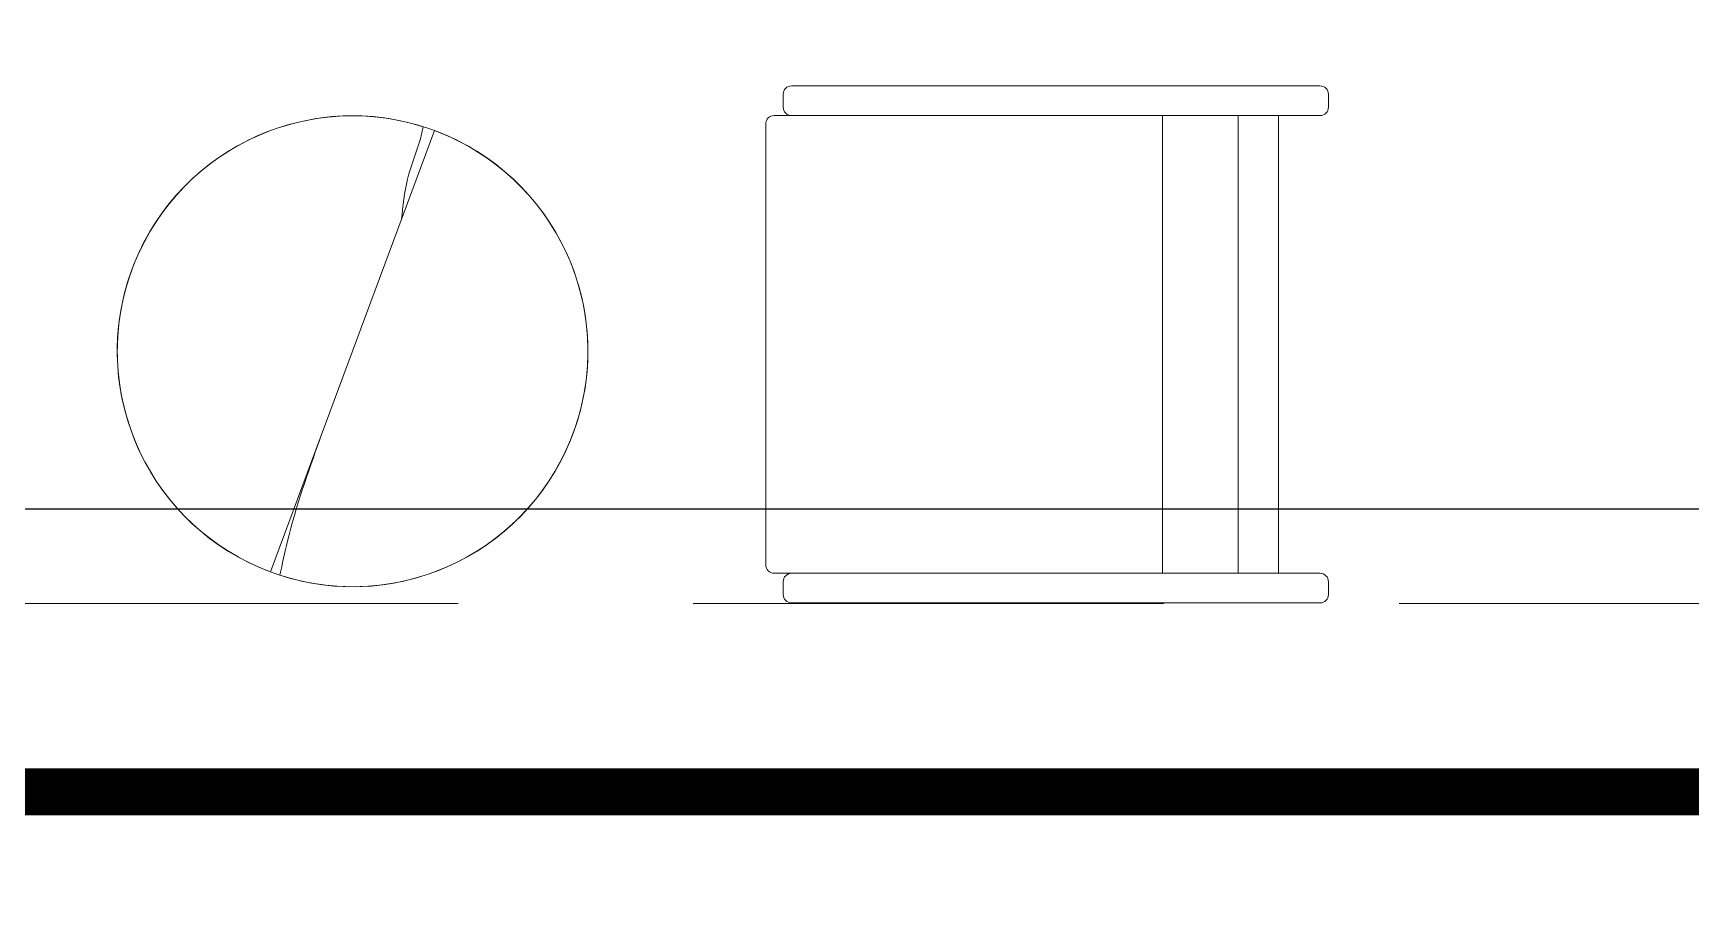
# Model space of a CAD drawing. Header units: centimetres. Extents: x -20963 to 233486, y -95276 to 159172.
# Drawn here: x 106408.1 to 106584.2, y 31775.9 to 31868.9 of the extents above; entities that cross this region are included whole.
import ezdxf

# ---------------------------------------------------------------- set-up
doc = ezdxf.new("R2010")
doc.units = ezdxf.units.CM
doc.header["$LTSCALE"] = 10
doc.header["$MEASUREMENT"] = 0
for name, pattern in [('006 plans$0$Dash2', [3, 1.5, -1.5]), ('006 plans$0$HIDDEN', [0.375, 0.25, -0.125]), ('DASHDOT2', [0.5, 0.25, -0.125, 0, -0.125])]:
    doc.linetypes.add(name, pattern=pattern)
for name, color, linetype in [('006 plans$0$$0$A-ELV-20', 11, 'Continuous'), ('A-MA-DEMISE LINE', 10, 'DASHDOT2'), ('LP-DIMENSION_INT_100', 51, 'Continuous')]:
    doc.layers.add(name, color=color, linetype=linetype)
for name, color, linetype, lineweight in [('006 plans$0$A-DOOR', 5, 'Continuous', 13), ('006 plans$0$A-FLOR-OVHD', 1, '006 plans$0$Dash2', 13), ('006 Slab Edge$0$A-SLB-EDG', 171, 'Continuous', 60), ('ARK_METAL', 252, 'Continuous', 15)]:
    doc.layers.add(name, color=color, linetype=linetype, lineweight=lineweight)

# ---------------------------------------------------------------- blocks, each defined once
blk = doc.blocks.new('gfgf')
at = {"layer": '006 plans$0$$0$A-ELV-20'}
for p, q in [((404997.4, 245501.1), (390947, 245501.1)), ((401157.4, 245501.1), (401157.4, 245501.1))]:
    blk.add_line(p, q, dxfattribs=at)
at = {"layer": '006 plans$0$A-DOOR'}
blk.add_lwpolyline([(405247.4, 245201.1), (390514.4, 245201.1), (390514.4, 245051.1), (390347, 245051.1)], dxfattribs=at)
at = {"layer": '006 plans$0$A-FLOR-OVHD', "linetype": '006 plans$0$HIDDEN', "ltscale": 200}
for p, q in [((405097.4, 245401.1), (390896.7, 245401.1)), ((401257.4, 245401.1), (401257.4, 245401.1)), ((390897.6, 245201.1), (405297.4, 245201.1))]:
    blk.add_line(p, q, dxfattribs=at)
at = {"layer": '006 Slab Edge$0$A-SLB-EDG'}
blk.add_line((390564.4, 245201.1), (405297.4, 245201.1), dxfattribs=at)
at = {"layer": 'A-MA-DEMISE LINE', "color": 12, "linetype": 'DASHDOT2', "ltscale": 1000, "const_width": 50}
blk.add_lwpolyline([(389939.4, 254849.9), (406247.4, 254850), (406247.4, 245201.1), (390696.7, 245201.1), (390696.7, 245924), (389939.4, 245924)], close=True, dxfattribs=at)
blk = doc.blocks.new('PLAN')
at = {"layer": 'A-MA-DEMISE LINE', "color": 4, "xscale": 0.1, "yscale": 0.1, "zscale": 0.1}
blk.add_blockref('gfgf', (62317.38, 7268.24, 0), dxfattribs=at)

msp = doc.modelspace()

# ---------------------------------------------------------------- linework, layer by layer
at = {"layer": 'ARK_METAL'}
for p, q in [((106487.74, 31862.41), (106487.74, 31861.06)), ((106488.64, 31863.31), (106544.77, 31863.31)), ((106545.67, 31862.41), (106545.67, 31861.06)), ((106488.64, 31860.16), (106486.79, 31860.16)), ((106488.64, 31860.16), (106544.77, 31860.16)), ((106528.05, 31860.16), (106528.05, 31835.86)), ((106536.09, 31860.16), (106536.09, 31835.86)), ((106540.36, 31860.16), (106540.36, 31835.86)), ((106450.7, 31858.56, 0), (106433.27, 31811.7, 0)), ((106485.89, 31859.26), (106485.89, 31835.86)), ((106485.89, 31812.46), (106485.89, 31835.86)), ((106528.05, 31811.56), (106528.05, 31835.86)), ((106536.09, 31811.56), (106536.09, 31835.86)), ((106540.36, 31811.56), (106540.36, 31835.86)), ((106488.64, 31811.56), (106486.79, 31811.56)), ((106488.64, 31811.56), (106486.79, 31811.56)), ((106488.64, 31811.56), (106544.77, 31811.56)), ((106488.64, 31811.56), (106544.77, 31811.56)), ((106487.74, 31809.31), (106487.74, 31810.66)), ((106487.74, 31809.31), (106487.74, 31810.66)), ((106545.67, 31809.31), (106545.67, 31810.66)), ((106545.67, 31809.31), (106545.67, 31810.66)), ((106488.64, 31808.41), (106544.77, 31808.41)), ((106488.64, 31808.41), (106544.77, 31808.41))]:
    msp.add_line(p, q, dxfattribs=at)
for centre, radius, start, end in [((106488.64, 31862.41), 0.9, 90, 180), ((106544.77, 31862.41), 0.9, 0, 90), ((106441.99, 31835.13, 0), 25, 72.5098, 249.6018), ((106441.99, 31835.13, 0), 25, 290.3982, 107.4902), ((106486.79, 31859.26), 0.9, 90, 180), ((106488.64, 31861.06), 0.9, 180, 270), ((106544.77, 31861.06), 0.9, 270, 0), ((106441.99, 31835.13, 0), 25, 110.3982, 287.9894), ((106441.99, 31835.13, 0), 25, 252.0106, 69.6018), ((106486.79, 31812.46), 0.9, 180, 270), ((106486.79, 31812.46), 0.9, 180, 270), ((106488.64, 31810.66), 0.9, 90, 180), ((106488.64, 31810.66), 0.9, 90, 180), ((106544.77, 31810.66), 0.9, 0, 90), ((106544.77, 31810.66), 0.9, 0, 90), ((106488.64, 31809.31), 0.9, 180, 270), ((106488.64, 31809.31), 0.9, 180, 270), ((106544.77, 31809.31), 0.9, 270, 0), ((106544.77, 31809.31), 0.9, 270, 0)]:
    msp.add_arc(centre, radius, start, end, dxfattribs=at)
msp.add_open_spline([(106447.19, 31849.11, 0), (106447.33, 31850.56, 0), (106447.61, 31853.52, 0), (106448.97, 31856.66, 0), (106449.41, 31858.54, 0), (106449.5, 31858.97, 0)], degree=3, knots=[0, 0, 0, 0, 4.350659, 8.849507, 10.159994, 10.159994, 10.159994, 10.159994], dxfattribs=at)
msp.add_spline([(106434.27, 31811.35, 0), (106435.07, 31814.97, 0), (106438.5, 31825.76, 0)], degree=3, dxfattribs=at)

# ---------------------------------------------------------------- block references
at = {"layer": 'LP-DIMENSION_INT_100', "color": 2}
msp.add_blockref('PLAN', (4076.07, 0), dxfattribs=at)

doc.saveas('drawing.dxf')
